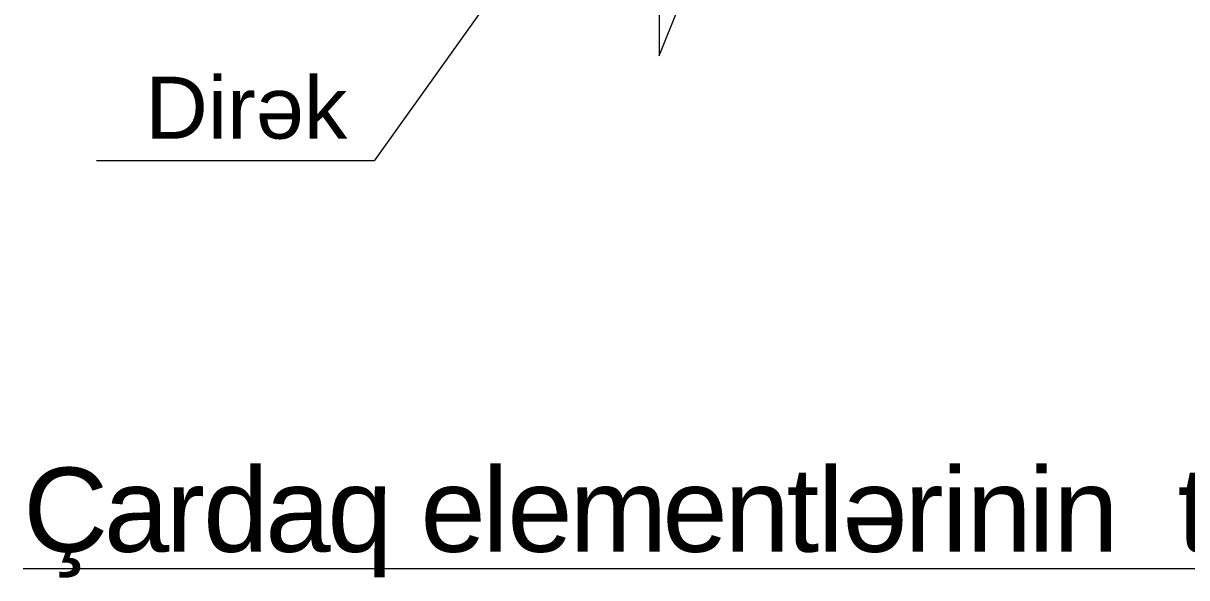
# Model space of a CAD drawing. Header units: millimetres. Extents: x 120281 to 1416367021, y -641565767 to 918373.
# Drawn here: x 1104443 to 1107533, y 691828 to 693300 of the extents above; entities that cross this region are included whole.
import ezdxf

# ---------------------------------------------------------------- set-up
doc = ezdxf.new("R2010")
doc.units = ezdxf.units.MM
doc.layers.add('Künc ştampının yazısı', color=7, linetype='Continuous', lineweight=13)
doc.layers.add('перегородка', color=130, linetype='Continuous', lineweight=20)
doc.styles.add('ARIAL', font='arial.ttf')
doc.styles.add('Segoe UI Light', font='segoeuil.ttf', dxfattribs={"width": 0.7})

msp = doc.modelspace()

# ---------------------------------------------------------------- linework, layer by layer
at = {"color": 7, "lineweight": 13}
msp.add_lwpolyline([(1105971.492550885, 693770.3093710672), (1105374.94518609, 692934.9101381233), (1104637.022429752, 692934.9101381233)], dxfattribs=at)
at = {"color": 7, "lineweight": 20}
msp.add_lwpolyline([(1105928.730833515, 693344.0222396277), (1106061.036141927, 693344.0222396277), (1106131.723369299, 693491.2563694367), (1106131.723369299, 693213.9705893683), (1106184.084025656, 693344.0222396277), (1106328.730833515, 693344.0222396277)], dxfattribs=at)

# ---------------------------------------------------------------- texts
at = {"layer": 'Künc ştampının yazısı', "insert": (1105035.181271781, 693074.7242119942), "char_height": 164.5034346765884, "attachment_point": 5, "style": 'Segoe UI Light'}
msp.add_mtext('{\\fArial|b0|i0|c0|p34;\\W1;D\\fArial|b0|i0|c238|p34;irək}', dxfattribs=at)
at = {"layer": 'перегородка', "color": 0, "insert": (1104442.78051906, 692120.1569892088), "char_height": 223.44, "attachment_point": 1, "style": 'ARIAL'}
msp.add_mtext('{\\fArial|b0|i0|c238|p34;\\T0.95;\\LÇardaq elementlərinin\\fArial|b0|i0|c204|p34;  təsnifatı}', dxfattribs=at)

doc.saveas('drawing.dxf')
